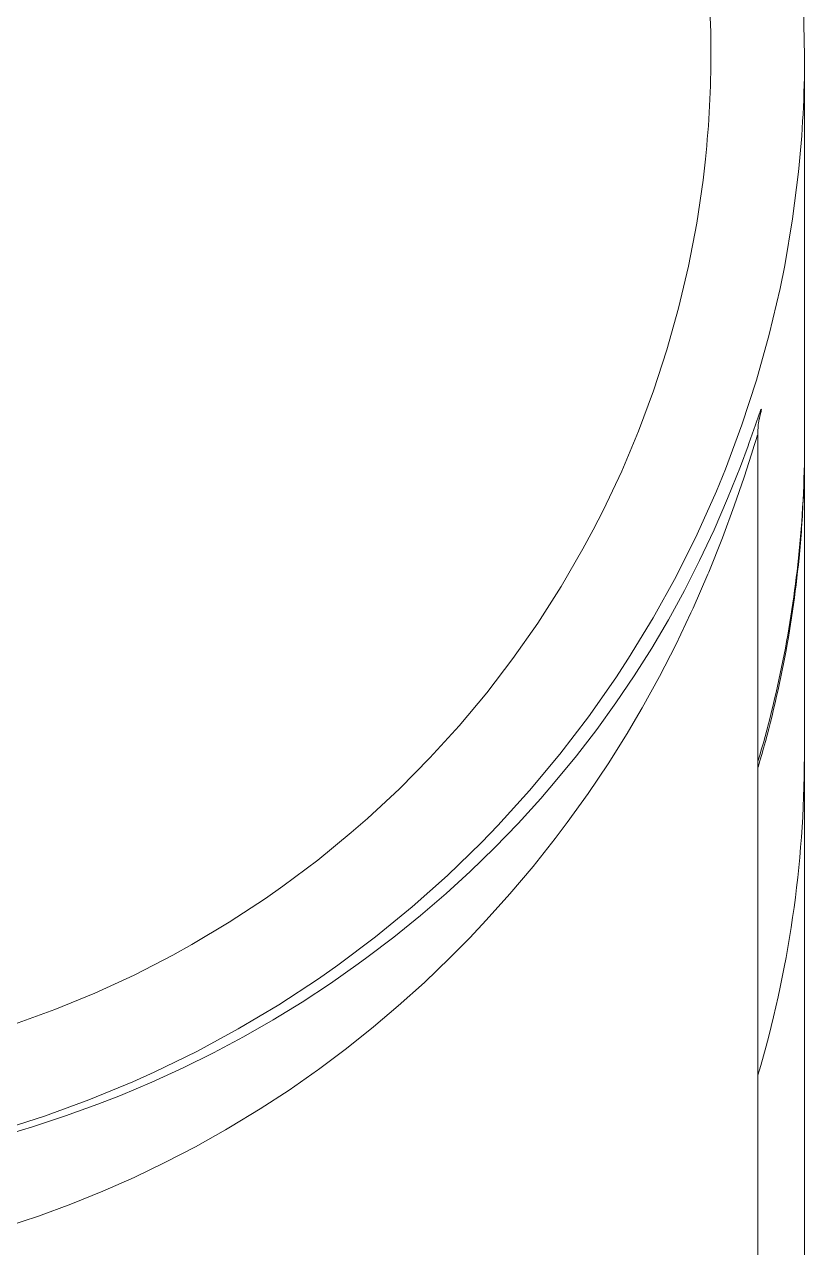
# Model space of a CAD drawing. Extents: x 0 to 1128, y 0 to 827.
# Drawn here: x 283.7 to 292.05, y 473.46 to 486.56 of the extents above; entities that cross this region are included whole.
import ezdxf

# ---------------------------------------------------------------- set-up
doc = ezdxf.new("R2010")
doc.units = 0
doc.header["$LTSCALE"] = 10
doc.header["$MEASUREMENT"] = 0
doc.layers.add('PDF_1', color=7, linetype='CONTINUOUS')
doc.layers.add('PDF_형상', color=7, linetype='CONTINUOUS')

msp = doc.modelspace()

# ---------------------------------------------------------------- linework, layer by layer
at = {"layer": 'PDF_1', "lineweight": 5}
for points in [[(283.588, 475.85), (284.023, 476.007), (284.451, 476.183), (284.872, 476.378), (285.284, 476.59), (285.49, 476.704), (285.889, 476.943), (286.278, 477.198), (286.464, 477.329), (286.836, 477.608), (287.196, 477.903), (287.371, 478.056), (287.712, 478.372), (288.038, 478.703), (288.35, 479.046), (288.646, 479.401), (288.926, 479.768), (289.192, 480.148), (289.442, 480.54), (289.676, 480.942), (289.786, 481.146), (289.892, 481.354), (290.091, 481.774), (290.271, 482.202), (290.433, 482.636), (290.576, 483.075), (290.7, 483.52), (290.806, 483.972), (290.894, 484.43), (290.962, 484.893), (290.988, 485.118, 0.025472), (291.047, 486.258), (291.045, 486.482), (291.025, 486.95)], [(292.038, 486.728), (292.049, 486.223), (292.049, 482.087, -0.025993), (291.984, 480.843, -0.046272), (291.55, 478.666)], [(292.049, 486.223, -0.025946), (291.984, 484.98), (291.921, 484.479), (291.837, 483.979), (291.787, 483.732), (291.671, 483.238), (291.535, 482.751), (291.378, 482.27), (291.201, 481.796), (291.106, 481.562), (290.899, 481.1), (290.673, 480.647), (290.428, 480.204), (290.164, 479.771), (290.027, 479.56), (289.736, 479.145), (289.429, 478.743), (289.105, 478.354), (288.764, 477.979), (288.589, 477.798), (288.226, 477.445), (287.848, 477.108), (287.456, 476.787), (287.051, 476.483), (286.845, 476.338), (286.421, 476.06), (285.986, 475.8), (285.541, 475.559), (285.085, 475.337), (284.856, 475.234), (284.387, 475.04), (283.911, 474.867), (283.429, 474.714)]]:
    msp.add_lwpolyline(points, format="xyb", dxfattribs=at)
for points in [[(283.427, 474.646), (283.784, 474.752), (284.136, 474.868), (284.483, 474.994), (284.724, 475.088), (285.062, 475.231), (285.395, 475.383), (285.722, 475.545), (286.043, 475.716), (286.359, 475.897), (286.669, 476.087), (286.973, 476.287), (287.271, 476.497), (287.363, 476.564), (287.653, 476.785), (287.936, 477.014), (288.211, 477.252), (288.467, 477.487), (288.728, 477.741), (288.981, 478.002), (289.225, 478.27), (289.38, 478.45), (289.608, 478.727), (289.824, 479.008), (290.03, 479.294), (290.226, 479.583), (290.412, 479.878), (290.591, 480.183), (290.762, 480.496), (290.925, 480.817), (291.08, 481.145), (291.225, 481.481), (291.362, 481.824), (291.445, 482.048), (291.453, 482.07), (291.471, 482.12), (291.488, 482.17), (291.489, 482.173), (291.507, 482.223), (291.524, 482.273), (291.535, 482.304), (291.553, 482.354), (291.564, 482.386), (291.573, 482.41), (291.574, 482.413), (291.579, 482.427), (291.58, 482.431), (291.584, 482.437), (291.586, 482.439), (291.587, 482.437), (291.586, 482.432), (291.583, 482.416), (291.578, 482.393), (291.571, 482.362), (291.562, 482.324)], [(283.498, 473.68), (283.848, 473.796), (284.194, 473.923), (284.535, 474.061), (284.87, 474.209), (285.201, 474.368), (285.528, 474.538), (285.85, 474.718), (285.903, 474.75), (286.22, 474.943), (286.53, 475.146), (286.835, 475.359), (286.845, 475.367), (287.143, 475.59), (287.435, 475.823), (287.698, 476.047), (287.978, 476.299), (288.251, 476.562), (288.464, 476.777), (288.64, 476.964), (288.895, 477.249), (289.142, 477.541), (289.379, 477.841), (289.509, 478.013), (289.732, 478.324), (289.945, 478.641), (290.148, 478.965), (290.24, 479.118), (290.31, 479.24), (290.495, 479.574), (290.669, 479.914), (290.833, 480.258), (290.856, 480.308), (291.014, 480.672), (291.023, 480.694), (291.17, 481.061), (291.296, 481.404), (291.401, 481.71), (291.48, 481.957), (291.509, 482.049), (291.53, 482.116), (291.537, 482.139), (291.543, 482.155), (291.544, 482.156), (291.547, 482.161), (291.547, 482.171), (291.548, 482.21), (291.551, 482.243), (291.554, 482.271), (291.556, 482.294), (291.559, 482.311), (291.561, 482.322), (291.562, 482.331), (291.564, 482.336), (291.564, 482.339), (291.564, 482.339)], [(291.547, 482.155), (291.547, 471.243)]]:
    msp.add_lwpolyline(points, dxfattribs=at)
at = {"layer": 'PDF_형상', "lineweight": 5}
msp.add_lwpolyline([(292.047, 265.687), (292.047, 481.914)], dxfattribs=at)
msp.add_lwpolyline([(291.551, 478.603, 0.047592), (291.99, 480.843, 0.013701), (292.036, 481.5, 0.001328), (292.039, 481.574)], format="xyb", dxfattribs=at)
msp.add_arc((279.996, 478.729), 12.051, 343.4866, 359.9556, dxfattribs=at)

doc.saveas('drawing.dxf')
